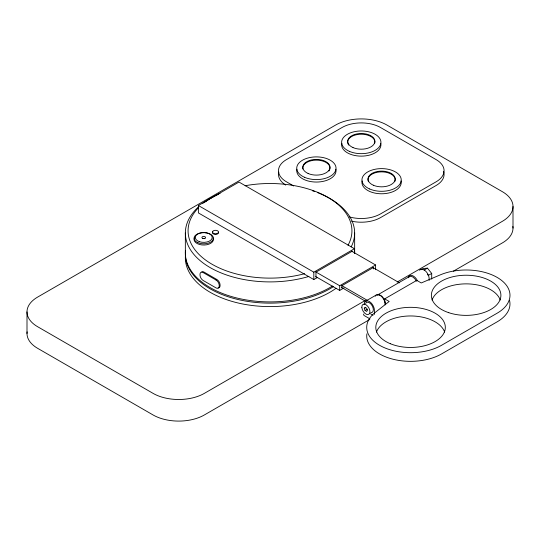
<?xml version="1.0" encoding="UTF-8"?>
<svg xmlns="http://www.w3.org/2000/svg" width="540" height="540" viewBox="0 0 540 540"><rect width="100%" height="100%" fill="white"/><g stroke="black" fill="none" stroke-linecap="round" stroke-linejoin="round"><path stroke-width="0.81" d="M364.277 308.448L365.074 307.307L366.68 308.232L367.483 310.298L366.68 311.438L365.074 310.514L364.277 308.448L365.641 307.658M317.453 277.472L313.821 279.565L198.382 212.915L198.382 205.511L239.004 182.061L354.443 248.71L354.443 252.821M198.382 205.511L313.821 272.16L354.443 248.71M352.303 251.174L315.961 272.16L315.961 277.094M315.718 271.89L339.694 285.734L375.604 264.998L375.604 269.69M315.718 276.581L339.694 290.425L344 287.935M365.06 300.591L204.37 393.363A36.281 20.945 0 0 1 153.063 393.363L37.625 326.714A36.281 20.945 0 0 1 37.625 297.088L335.63 125.044A36.281 20.945 0 0 1 386.937 125.044L502.376 191.687A36.281 20.945 0 0 1 502.376 221.312L397.197 282.035M365.668 301.111L376.36 294.941M409.367 276.581L377.305 295.097A6.649 3.841 60 0 1 382.982 297.506A6.649 3.841 60 0 1 385.169 304.884M421.132 269.71L423.185 268.529L427.444 268.151L431.703 273.443L431.703 279.119M424.028 270.122L427.444 268.151M384.689 298.883L416.759 280.368L421.247 282.96L440.998 274.57A43.834 25.306 0 0 1 499.723 279.031A43.834 25.306 0 0 1 497.138 313.2L441.558 345.29A43.834 25.306 0 0 1 382.381 346.781A43.834 25.306 0 0 1 374.645 312.876L389.178 301.469L384.689 298.883L384.689 302.022M365.074 310.514L367.126 309.326M431.703 273.443L428.281 275.42L427.336 274.246M369.441 319.66L204.37 414.956A36.281 20.945 0 0 1 153.063 414.956L37.625 348.314A36.281 20.945 0 0 1 27.115 331.857M453.438 271.161L502.376 242.912A36.281 20.945 0 0 0 512.885 226.456M293.679 185.983L286.463 181.811A27.209 15.707 0 0 1 286.463 159.597L342.043 127.508A27.209 15.707 0 0 1 380.525 127.508L436.104 159.597A27.209 15.707 0 0 1 436.104 181.811L380.525 213.907A27.209 15.707 0 0 1 349.252 216.884M351.628 251.161L375.604 264.998M372.627 267.354L399.506 282.872M341.415 285.37L367.571 300.476M341.415 287.348L366.113 301.61M369.988 313.47L373.059 315.245M369.988 318.904L364.487 315.725A3.024 1.748 0 0 1 363.704 314.044M513 206.496L513 228.096M429.158 280.382L429.158 278.762A7.256 4.192 60 0 0 425.351 270.844A7.256 4.192 60 0 0 419.58 270.27M374.429 314.415L374.429 310.358A7.256 4.192 60 0 0 369.299 301.469A7.256 4.192 60 0 0 364.169 304.432M373.471 268.947L373.471 267.469L341.827 285.734L341.827 287.955M354.652 233.037L354.652 253.031A84.652 48.87 0 0 0 354.55 250.634M339.694 285.734L339.694 290.425M313.821 272.16L313.821 279.565M185.348 233.037L185.348 253.031M27 311.904L27 333.504M408.348 277.756A6.649 3.841 60 0 1 416.428 281.192M366.889 333.821A43.834 25.306 0 0 0 392.033 358.965A43.834 25.306 0 0 0 441.558 353.93L497.138 321.84A43.834 25.306 0 0 0 509.51 300.274M432.041 300.024A34.769 20.075 0 0 1 466.142 283.865A34.769 20.075 0 0 1 500.236 300.024M376.461 332.113A34.769 20.075 0 0 1 410.555 315.961A34.769 20.075 0 0 1 444.656 332.113M365.546 303.433A5.744 3.314 60 0 1 372.168 305.741A5.744 3.314 60 0 1 370.852 312.626M375.246 296.224A7.256 4.192 60 0 1 380.99 295.994A7.256 4.192 60 0 1 385.121 304.189M408.382 277.574A7.256 4.192 60 0 1 412.337 275.582A7.256 4.192 60 0 1 417.407 280.712M218.41 232.214A3.024 1.748 0 0 1 215.096 234.394A3.024 1.748 0 0 1 212.868 231.788M213.077 238.005A9.673 5.582 0 0 1 204.363 245.025A9.673 5.582 0 0 1 194.137 238.721M194.387 238.005A9.673 5.582 0 0 1 194.792 237.316M202.824 238.545A1.816 1.046 0 0 1 205.011 238.714M218.106 287.827A4.536 2.619 60 0 0 220.084 285.552L220.084 285.059A4.536 2.619 60 0 0 216.878 279.504L204.053 272.099A4.536 2.619 60 0 0 201.785 271.877M332.411 286.045A84.652 48.87 0 0 1 237.391 298.127A84.652 48.87 0 0 1 185.45 250.634M317.797 192.699A84.652 48.87 0 0 1 351.162 246.915M308.853 276.453A84.652 48.87 0 0 1 207.623 266.072A84.652 48.87 0 0 1 198.41 206.955M202.844 203.283A84.652 48.87 0 0 1 218.471 194.258M312.322 190.708A84.652 48.87 0 0 1 314.699 191.531M245.12 185.747A81.931 47.304 0 0 1 328.003 197.404A81.931 47.304 0 0 1 348.003 245.282M304.628 273.685A81.931 47.304 0 0 1 209.959 263A81.931 47.304 0 0 1 198.518 207.698M204.998 202.014A81.931 47.304 0 0 1 220.124 193.286M336.015 288.313A84.652 48.87 0 0 1 239.963 303.413A84.652 48.87 0 0 1 185.45 255.319M333.646 286.49A84.652 48.87 0 0 1 238.248 299.565A84.652 48.87 0 0 1 185.45 251.863M354.55 251.863A84.652 48.87 0 0 1 354.638 253.463M368.449 181.751A13.601 7.857 0 0 1 381.591 171.862A13.601 7.857 0 0 1 394.733 181.751M401.072 180.954A19.649 11.347 0 0 1 381.591 193.779A19.649 11.347 0 0 1 362.111 180.954M302.9 169.013A13.601 7.857 0 0 1 318.168 160.205A13.601 7.857 0 0 1 328.961 170.998M335.873 169.222A19.649 11.347 0 0 1 316.386 182.054A19.649 11.347 0 0 1 296.906 169.222M348.712 145.078A13.601 7.857 0 0 1 359.505 134.285A13.601 7.857 0 0 1 374.774 143.1M380.768 143.309A19.649 11.347 0 0 1 361.28 156.134A19.649 11.347 0 0 1 341.8 143.309M285.721 185.072A27.209 15.707 0 0 1 278.788 172.105M443.549 171.342A27.209 15.707 0 0 1 436.104 185.517L380.525 217.607A27.209 15.707 0 0 1 351.574 221.177M216.02 279.997L203.195 272.592A4.536 2.619 60 0 0 199.989 274.442L199.989 274.934A4.536 2.619 60 0 0 203.195 280.49L216.02 287.894A4.536 2.619 60 0 0 219.226 286.045L219.226 285.552A4.536 2.619 60 0 0 216.02 279.997M448.754 312.687A34.769 20.075 0 0 0 500.904 295.299A34.769 20.075 0 0 0 448.754 277.918A34.769 20.075 0 0 0 448.754 312.687M390.305 343.703A34.769 20.075 0 0 0 445.156 329.36A34.769 20.075 0 0 0 396.212 309.11A34.769 20.075 0 0 0 390.305 343.703M361.827 307.341A5.744 3.314 60 0 0 368.138 314.57A5.744 3.314 60 0 0 367.673 306.2A5.744 3.314 60 0 0 361.827 307.341M213.347 233.28A3.024 1.748 0 0 0 218.41 232.497A3.024 1.748 0 0 0 214.704 230.364A3.024 1.748 0 0 0 213.347 233.28M197.843 242.649A9.673 5.582 0 0 0 213.32 238.95A9.673 5.582 0 0 0 200.029 233.057A9.673 5.582 0 0 0 197.843 242.649M199.496 241.711A8.464 4.887 0 0 0 212.193 237.478A8.464 4.887 0 0 0 199.496 233.246A8.464 4.887 0 0 0 199.496 241.711M202.824 238.383A1.816 1.046 0 0 0 205.544 237.478A1.816 1.046 0 0 0 202.824 236.574A1.816 1.046 0 0 0 202.824 238.383M369.63 188.966A19.649 11.347 0 0 0 401.072 181.447A19.649 11.347 0 0 0 374.072 169.479A19.649 11.347 0 0 0 369.63 188.966M373.309 185.207A13.601 7.857 0 0 0 395.077 180.002A13.601 7.857 0 0 0 376.387 171.72A13.601 7.857 0 0 0 373.309 185.207M304.425 177.242A19.649 11.347 0 0 0 335.873 169.722A19.649 11.347 0 0 0 308.867 157.754A19.649 11.347 0 0 0 304.425 177.242M308.111 173.482A13.601 7.857 0 0 0 329.879 168.278A13.601 7.857 0 0 0 311.182 159.995A13.601 7.857 0 0 0 308.111 173.482M349.319 151.322A19.649 11.347 0 0 0 380.768 143.802A19.649 11.347 0 0 0 353.761 131.834A19.649 11.347 0 0 0 349.319 151.322M352.998 147.562A13.601 7.857 0 0 0 374.774 142.358A13.601 7.857 0 0 0 356.076 134.075A13.601 7.857 0 0 0 352.998 147.562"/></g></svg>
